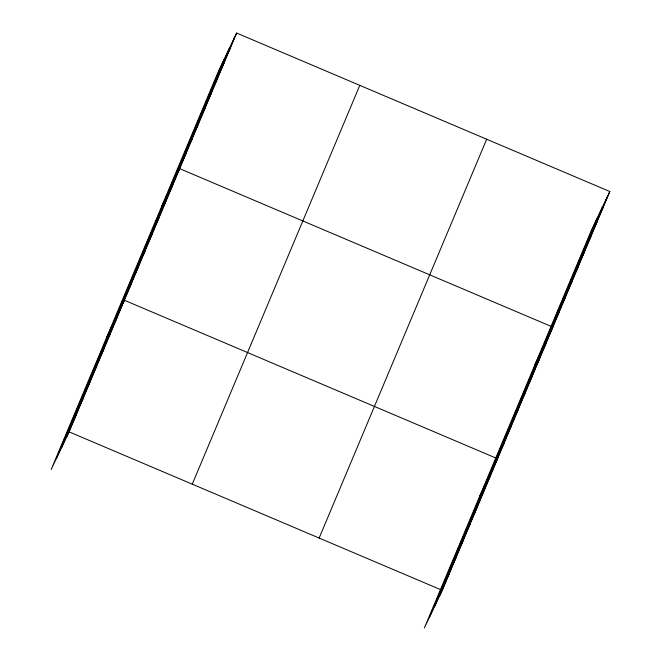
<?xml version="1.0" encoding="UTF-8"?>
<svg xmlns="http://www.w3.org/2000/svg" width="661" height="661" viewBox="0 0 661 661"><rect width="100%" height="100%" fill="white"/><g stroke="black" fill="none" stroke-linecap="round" stroke-linejoin="round"><path stroke-width="0.99" d="M56.325 458.668L223.848 59.854M61.63 447.538L229.16 48.724M66.778 436.739L234.308 37.925M236.638 33.05L218.7 70.653L51.17 469.467L69.108 431.864L236.638 33.05L609.83 191.533L442.3 590.347L424.362 627.95L591.892 229.136L609.83 191.533M192.26 484.166L359.791 85.352M319.147 538.046L486.678 139.231M429.518 617.151L597.048 218.337M434.822 606.021L602.353 207.215M439.97 595.231L607.5 196.416M227.979 52.996L230.309 48.113M221.65 68.058L223.98 63.183M215.321 83.129L217.651 78.246M208.992 98.192L211.322 93.317M202.663 113.262L204.993 108.379M196.334 128.325L198.664 123.45M190.004 143.396L192.334 138.513M183.675 158.458L186.005 153.583M161.738 206.249L179.676 168.646L552.869 327.129L534.931 364.732M170.439 189.98L172.761 185.097M163.523 206.43L165.853 201.547M156.616 222.881L158.946 217.998M149.708 239.332L152.03 234.448M142.793 255.782L145.123 250.899M135.885 272.233L138.215 267.35M128.978 288.683L131.299 283.8M106.454 337.854L124.392 300.251L497.584 458.742L479.646 496.345M115.154 321.585L117.476 316.71M108.239 338.035L110.569 333.161M101.331 354.486L103.661 349.611M94.424 370.937L96.746 366.062M87.508 387.387L89.838 382.512M80.601 403.838L82.931 398.963M73.693 420.289L76.015 415.414M601.171 211.479L603.501 206.604M594.842 226.549L597.172 221.666M588.513 241.612L590.843 236.737M582.184 256.675L584.514 251.8M575.855 271.745L578.185 266.862M569.526 286.808L571.856 281.933M563.197 301.879L565.527 296.996M556.868 316.941L559.198 312.066M543.631 348.463L545.961 343.58M536.724 364.913L539.046 360.03M529.808 381.364L532.138 376.481M522.901 397.815L525.231 392.931M515.993 414.265L518.315 409.39M509.077 430.716L511.407 425.841M502.17 447.167L504.492 442.292M488.347 480.068L490.677 475.193M481.439 496.518L483.761 491.644M474.524 512.969L476.854 508.094M467.616 529.42L469.946 524.545M460.709 545.87L463.031 540.995M453.793 562.321L456.123 557.446M446.886 578.772L449.207 573.897M69.108 431.864L441.391 589.967"/></g></svg>
